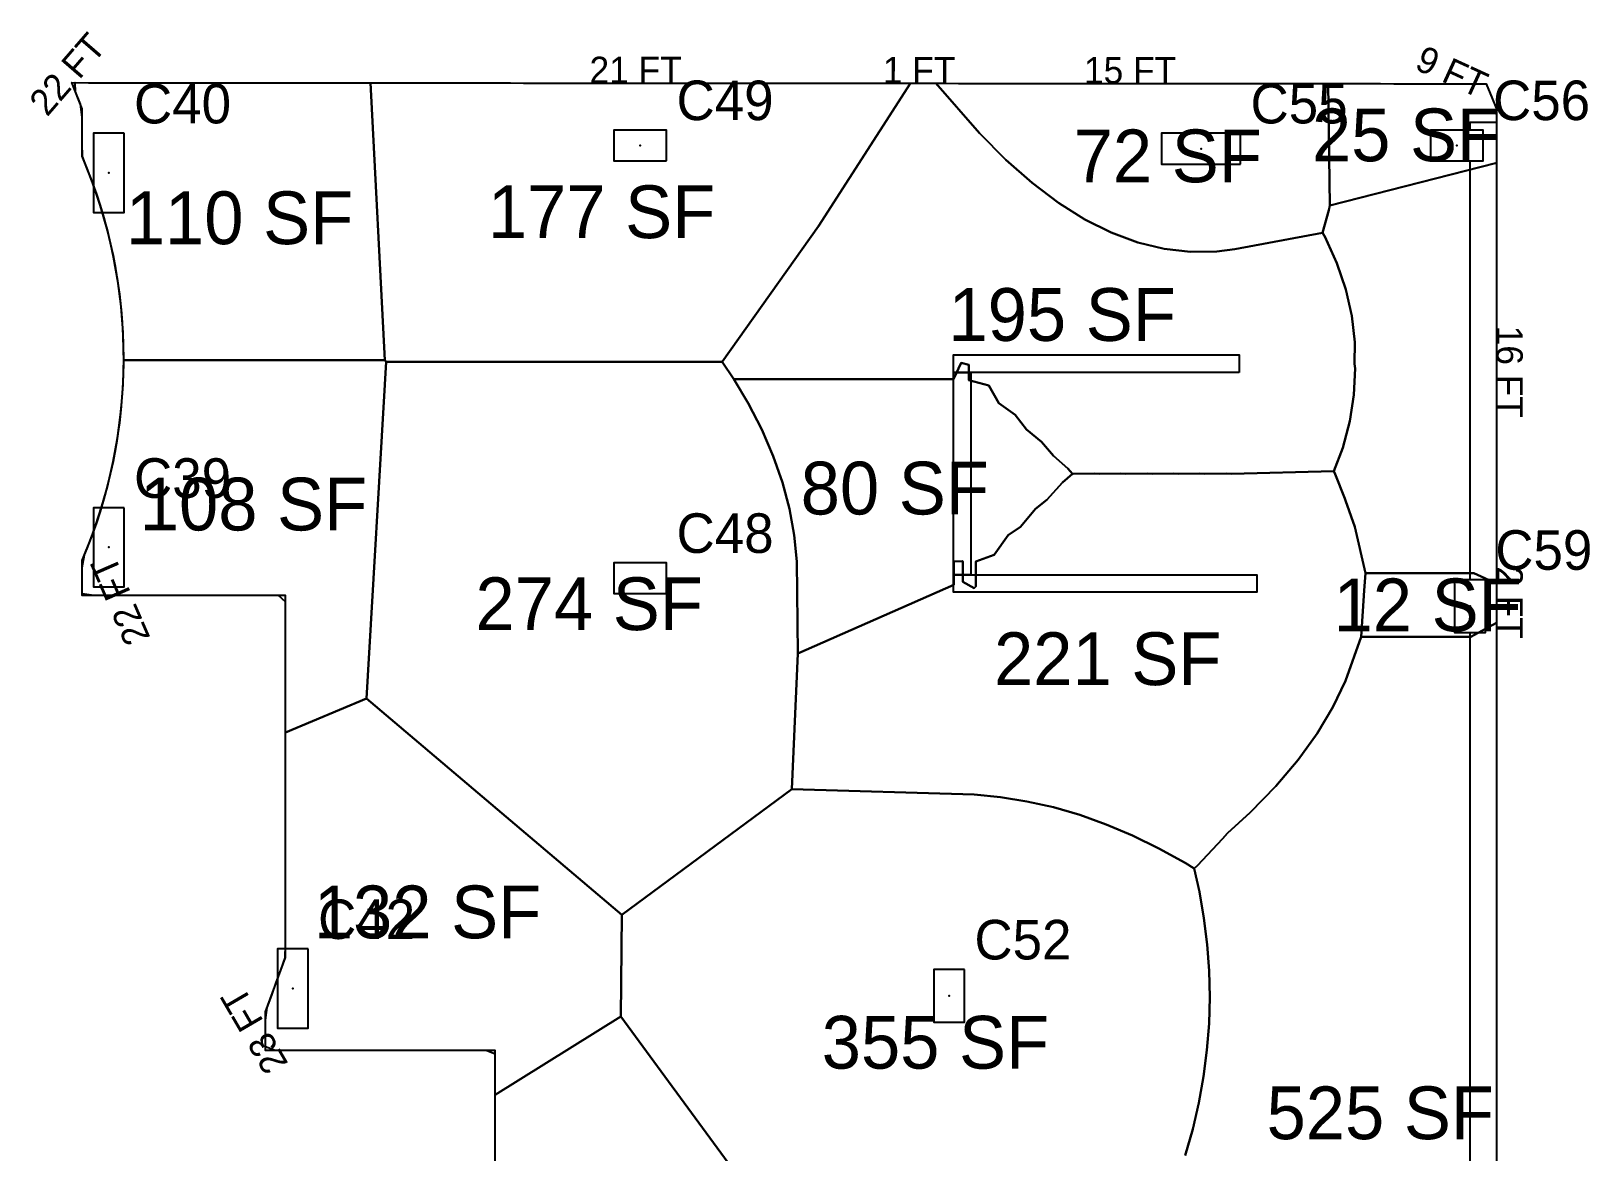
# Model space of a CAD drawing. Header units: metres. Extents: x 3272 to 9634, y 5311 to 56288.
# Drawn here: x 6109 to 6818, y 6318 to 6828 of the extents above; entities that cross this region are included whole.
import ezdxf
from ezdxf.enums import TextEntityAlignment as Align

# ---------------------------------------------------------------- set-up
doc = ezdxf.new("R2010")
doc.units = ezdxf.units.M
for name, color, linetype in [('BOUNDARY', 5, 'Continuous'), ('COL-LABEL', 2, 'Continuous'), ('COLS', 2, 'Continuous'), ('FLOOR_0_AREA_LABELS', 3, 'Continuous'), ('FLOOR_0_BOUNDARY', 5, 'Continuous'), ('FLOOR_0_COLUMNS', 7, 'Continuous'), ('FLOOR_0_FASCADE_COLUMNS', 30, 'Continuous'), ('FLOOR_0_FASCADE_WALLS', 4, 'Continuous'), ('FLOOR_0_LARGE_TRIBUTARY', 6, 'Continuous'), ('FLOOR_0_TRIBUTARY_COL_28', 2, 'Continuous'), ('FLOOR_0_TRIBUTARY_COL_29', 2, 'Continuous'), ('FLOOR_0_TRIBUTARY_COL_30', 2, 'Continuous'), ('FLOOR_0_TRIBUTARY_COL_31', 2, 'Continuous'), ('FLOOR_0_TRIBUTARY_COL_37', 2, 'Continuous'), ('FLOOR_0_TRIBUTARY_COL_41', 2, 'Continuous'), ('FLOOR_0_TRIBUTARY_COL_42', 2, 'Continuous'), ('FLOOR_0_TRIBUTARY_COL_43', 2, 'Continuous'), ('FLOOR_0_TRIBUTARY_COL_56', 2, 'Continuous'), ('FLOOR_0_TRIBUTARY_COL_61', 2, 'Continuous'), ('FLOOR_0_WALL_TRIBUTARY_12', 1, 'Continuous'), ('FLOOR_0_WALL_TRIBUTARY_13', 1, 'Continuous'), ('FLOOR_0_WALL_TRIBUTARY_14', 1, 'Continuous'), ('FLOOR_0_WALL_TRIBUTARY_18', 1, 'Continuous'), ('WALL', 4, 'Continuous')]:
    doc.layers.add(name, color=color, linetype=linetype)

msp = doc.modelspace()

# ---------------------------------------------------------------- linework, layer by layer
at = {"layer": 'BOUNDARY'}
msp.add_lwpolyline([(6319.76, 6255.93), (6319.76, 6363.93), (6215.23, 6363.93), (6215.23, 6381.44), (6224.23, 6406.22), (6224.23, 6570.84), (6131.79, 6570.84), (6131.79, 6586.77, 0.205601), (6131.79, 6770.62), (6131.79, 6792.15), (6127.12, 6804.13), (6770.68, 6803.64), (6775.28, 6792.15), (6775.28, 5890.09)], format="xyb", dxfattribs=at)
at = {"layer": 'COLS'}
for points in [[(6150.85, 6781.08), (6136.85, 6781.08), (6136.85, 6745.08), (6150.85, 6745.08)], [(6397.72, 6768.58), (6397.72, 6782.58), (6373.72, 6782.58), (6373.72, 6768.58)], [(6658.91, 6767.08), (6658.91, 6781.08), (6622.91, 6781.08), (6622.91, 6767.08)], [(6769.28, 6768.58), (6769.28, 6782.58), (6745.28, 6782.58), (6745.28, 6768.58)], [(6150.85, 6610.78), (6136.85, 6610.78), (6136.85, 6574.78), (6150.85, 6574.78)], [(6397.72, 6571.72), (6397.72, 6585.72), (6373.72, 6585.72), (6373.72, 6571.72)], [(6770.28, 6578.05), (6756.28, 6578.05), (6756.28, 6554.05), (6770.28, 6554.05)], [(6234.6, 6410.1), (6220.6, 6410.1), (6220.6, 6374.1), (6234.6, 6374.1)], [(6533.27, 6400.79), (6519.27, 6400.79), (6519.27, 6376.79), (6533.27, 6376.79)]]:
    msp.add_lwpolyline(points, close=True, dxfattribs=at)
at = {"layer": 'FLOOR_0_BOUNDARY'}
msp.add_lwpolyline([(6319.76, 6255.93), (6319.76, 6363.93), (6215.23, 6363.93), (6215.23, 6381.44), (6224.23, 6406.22), (6224.23, 6570.84), (6131.79, 6570.84), (6131.79, 6586.77), (6136.17, 6597.73), (6139.99, 6608.91), (6143.24, 6620.26), (6145.92, 6631.77), (6148, 6643.4), (6149.49, 6655.11), (6150.39, 6666.89), (6150.69, 6678.7), (6150.39, 6690.5), (6149.49, 6702.28), (6148, 6714), (6145.92, 6725.62), (6143.24, 6737.13), (6139.99, 6748.48), (6136.17, 6759.66), (6131.79, 6770.62), (6131.79, 6792.15), (6127.12, 6804.13), (6770.68, 6803.64), (6775.28, 6792.15), (6775.28, 5890.09)], dxfattribs=at)
at = {"layer": 'FLOOR_0_COLUMNS'}
for p in [(6385.72, 6775.58), (6640.91, 6774.08), (6757.28, 6775.58), (6143.85, 6763.08), (6143.85, 6592.78), (6385.72, 6578.72), (6763.28, 6566.05), (6227.6, 6392.1), (6526.27, 6388.79)]:
    msp.add_point(p, dxfattribs=at)
at = {"layer": 'FLOOR_0_FASCADE_COLUMNS'}
for points in [[(6150.65, 6677.03), (6150.58, 6683.03), (6150.43, 6689.03), (6150.05, 6695.02), (6149.59, 6701), (6148.9, 6706.96), (6148.14, 6712.91), (6147.14, 6718.82), (6146.08, 6724.73), (6144.76, 6730.58), (6143.41, 6736.43), (6141.79, 6742.2), (6140.14, 6747.97), (6138.22, 6753.66), (6136.28, 6759.33), (6134.07, 6764.91), (6131.85, 6770.48), (6131.79, 6776.47), (6131.79, 6782.47), (6131.79, 6788.47), (6130.94, 6794.31), (6128.77, 6799.91), (6128.59, 6804.13), (6134.59, 6804.12), (6140.59, 6804.12), (6146.59, 6804.11), (6152.59, 6804.11), (6158.59, 6804.1), (6164.59, 6804.1), (6170.59, 6804.1), (6176.59, 6804.09), (6182.59, 6804.09), (6188.59, 6804.08), (6194.59, 6804.08), (6200.59, 6804.07), (6206.59, 6804.07), (6212.59, 6804.06), (6218.59, 6804.06), (6224.59, 6804.05), (6230.59, 6804.05), (6236.59, 6804.05), (6242.59, 6804.04), (6248.59, 6804.04), (6254.59, 6804.03), (6260.59, 6804.03)], [(6260.59, 6804.03), (6266.59, 6804.02), (6272.59, 6804.02), (6278.59, 6804.01), (6284.59, 6804.01), (6290.59, 6804), (6296.59, 6804), (6302.59, 6804), (6308.59, 6803.99), (6314.59, 6803.99), (6320.59, 6803.98), (6326.59, 6803.98), (6332.59, 6803.97), (6338.59, 6803.97), (6344.59, 6803.96), (6350.59, 6803.96), (6356.59, 6803.95), (6362.59, 6803.95), (6368.59, 6803.95), (6374.59, 6803.94), (6380.59, 6803.94), (6386.59, 6803.93), (6392.59, 6803.93), (6398.59, 6803.92), (6404.59, 6803.92), (6410.59, 6803.91), (6416.59, 6803.91), (6422.59, 6803.9), (6428.59, 6803.9), (6434.59, 6803.9), (6440.59, 6803.89), (6446.59, 6803.89), (6452.59, 6803.88), (6458.59, 6803.88), (6464.59, 6803.87), (6470.59, 6803.87), (6476.59, 6803.86), (6482.59, 6803.86), (6488.59, 6803.85), (6494.59, 6803.85), (6500.59, 6803.85), (6506.59, 6803.84)], [(6518.59, 6803.83), (6524.59, 6803.83), (6530.59, 6803.82), (6536.59, 6803.82), (6542.59, 6803.81), (6548.59, 6803.81), (6554.59, 6803.8), (6560.59, 6803.8), (6566.59, 6803.8), (6572.59, 6803.79), (6578.59, 6803.79), (6584.59, 6803.78), (6590.59, 6803.78), (6596.59, 6803.77), (6602.59, 6803.77), (6608.59, 6803.76), (6614.59, 6803.76), (6620.59, 6803.75), (6626.59, 6803.75), (6632.59, 6803.75), (6638.59, 6803.74), (6644.59, 6803.74), (6650.59, 6803.73), (6656.59, 6803.73), (6662.59, 6803.72), (6668.59, 6803.72), (6674.59, 6803.71), (6680.59, 6803.71), (6686.59, 6803.7), (6692.59, 6803.7), (6698.59, 6803.7)], [(6698.59, 6803.7), (6704.59, 6803.69), (6710.59, 6803.69), (6716.59, 6803.68), (6722.59, 6803.68), (6728.59, 6803.67), (6734.59, 6803.67), (6740.59, 6803.66), (6746.59, 6803.66), (6752.59, 6803.65), (6758.59, 6803.65), (6764.59, 6803.65), (6770.59, 6803.64), (6772.88, 6798.15), (6775.11, 6792.58), (6775.28, 6786.62), (6775.28, 6780.62), (6775.28, 6774.62), (6775.28, 6768.62)], [(6224.23, 6508.03), (6224.23, 6514.03), (6224.23, 6520.03), (6224.23, 6526.03), (6224.23, 6532.03), (6224.23, 6538.03), (6224.23, 6544.03), (6224.23, 6550.03), (6224.23, 6556.03), (6224.23, 6562.03), (6224.23, 6568.03), (6221.04, 6570.84), (6215.04, 6570.84), (6209.04, 6570.84), (6203.04, 6570.84), (6197.04, 6570.84), (6191.04, 6570.84), (6185.04, 6570.84), (6179.04, 6570.84), (6173.04, 6570.84), (6167.04, 6570.84), (6161.04, 6570.84), (6155.04, 6570.84), (6149.04, 6570.84), (6143.04, 6570.84), (6137.04, 6570.84), (6131.79, 6571.59), (6131.79, 6577.59), (6131.79, 6583.59), (6132.84, 6589.39), (6135.06, 6594.96), (6137.15, 6600.59), (6139.09, 6606.26), (6140.88, 6611.99), (6142.53, 6617.76), (6144.01, 6623.57), (6145.37, 6629.41), (6146.55, 6635.29), (6147.61, 6641.2), (6148.48, 6647.13), (6149.24, 6653.09), (6149.79, 6659.06), (6150.25, 6665.04), (6150.5, 6671.03), (6150.65, 6677.03)], [(6775.28, 6576.62), (6775.28, 6570.62), (6775.28, 6564.62), (6775.28, 6558.62)], [(6319.76, 6344.14), (6319.76, 6350.14), (6319.76, 6356.14), (6319.76, 6362.14), (6315.55, 6363.93), (6309.55, 6363.93), (6303.55, 6363.93), (6297.55, 6363.93), (6291.55, 6363.93), (6285.55, 6363.93), (6279.55, 6363.93), (6273.55, 6363.93), (6267.55, 6363.93), (6261.55, 6363.93), (6255.55, 6363.93), (6249.55, 6363.93), (6243.55, 6363.93), (6237.55, 6363.93), (6231.55, 6363.93), (6225.55, 6363.93), (6219.55, 6363.93), (6215.23, 6365.61), (6215.23, 6371.61), (6215.23, 6377.61), (6215.97, 6383.48), (6218.02, 6389.12), (6220.06, 6394.76), (6222.11, 6400.4), (6224.16, 6406.04), (6224.23, 6412.03), (6224.23, 6418.03), (6224.23, 6424.03), (6224.23, 6430.03), (6224.23, 6436.03), (6224.23, 6442.03), (6224.23, 6448.03), (6224.23, 6454.03), (6224.23, 6460.03), (6224.23, 6466.03), (6224.23, 6472.03), (6224.23, 6478.03), (6224.23, 6484.03), (6224.23, 6490.03), (6224.23, 6496.03), (6224.23, 6502.03), (6224.23, 6508.03)], [(6319.76, 6314.14), (6319.76, 6320.14), (6319.76, 6326.14), (6319.76, 6332.14), (6319.76, 6338.14), (6319.76, 6344.14)]]:
    msp.add_lwpolyline(points, dxfattribs=at)
at = {"layer": 'FLOOR_0_FASCADE_WALLS'}
for points in [[(6506.59, 6803.84), (6512.59, 6803.84), (6518.59, 6803.83)], [(6775.28, 6768.62), (6775.28, 6762.62), (6775.28, 6756.62), (6775.28, 6750.62), (6775.28, 6744.62), (6775.28, 6738.62), (6775.28, 6732.62), (6775.28, 6726.62), (6775.28, 6720.62), (6775.28, 6714.62), (6775.28, 6708.62), (6775.28, 6702.62), (6775.28, 6696.62), (6775.28, 6690.62), (6775.28, 6684.62), (6775.28, 6678.62), (6775.28, 6672.62), (6775.28, 6666.62), (6775.28, 6660.62), (6775.28, 6654.62), (6775.28, 6648.62), (6775.28, 6642.62), (6775.28, 6636.62), (6775.28, 6630.62), (6775.28, 6624.62), (6775.28, 6618.62), (6775.28, 6612.62), (6775.28, 6606.62), (6775.28, 6600.62), (6775.28, 6594.62), (6775.28, 6588.62), (6775.28, 6582.62), (6775.28, 6576.62)], [(6775.28, 6558.62), (6775.28, 6552.62), (6775.28, 6546.62), (6775.28, 6540.62), (6775.28, 6534.62), (6775.28, 6528.62), (6775.28, 6522.62), (6775.28, 6516.62), (6775.28, 6510.62), (6775.28, 6504.62), (6775.28, 6498.62), (6775.28, 6492.62), (6775.28, 6486.62), (6775.28, 6480.62), (6775.28, 6474.62), (6775.28, 6468.62), (6775.28, 6462.62), (6775.28, 6456.62), (6775.28, 6450.62), (6775.28, 6444.62), (6775.28, 6438.62), (6775.28, 6432.62), (6775.28, 6426.62), (6775.28, 6420.62), (6775.28, 6414.62), (6775.28, 6408.62), (6775.28, 6402.62), (6775.28, 6396.62), (6775.28, 6390.62), (6775.28, 6384.62), (6775.28, 6378.62), (6775.28, 6372.62), (6775.28, 6366.62), (6775.28, 6360.62), (6775.28, 6354.62), (6775.28, 6348.62), (6775.28, 6342.62), (6775.28, 6336.62), (6775.28, 6330.62), (6775.28, 6324.62), (6775.28, 6318.62), (6775.28, 6312.62)]]:
    msp.add_lwpolyline(points, dxfattribs=at)
at = {"layer": 'FLOOR_0_LARGE_TRIBUTARY'}
for points in [[(6269.51, 6677.93), (6150.67, 6677.93), (6150.69, 6678.7), (6150.39, 6690.5), (6149.49, 6702.28), (6148, 6714), (6145.92, 6725.62), (6143.24, 6737.13), (6139.99, 6748.48), (6136.17, 6759.66), (6131.79, 6770.62), (6131.79, 6792.15), (6127.12, 6804.13), (6262.99, 6804.03), (6269.51, 6677.93)], [(6466.89, 6738.84), (6422.98, 6677.15), (6270.1, 6677.15), (6269.51, 6677.93), (6262.99, 6804.03), (6508.64, 6803.84), (6466.89, 6738.84)], [(6561.49, 6646.31), (6556.31, 6653.08), (6548.91, 6658.31), (6544.31, 6666.43), (6535.25, 6668.84), (6535.25, 6675.8), (6531.77, 6676.62), (6528.3, 6669.24), (6428.28, 6669.24), (6422.98, 6677.15), (6466.89, 6738.84), (6508.64, 6803.84), (6520.22, 6803.83), (6540.06, 6781.23), (6552.06, 6769.09), (6564.06, 6758.49), (6576.06, 6749.42), (6588.06, 6741.89), (6600.06, 6735.9), (6612.06, 6731.44), (6624.06, 6728.52), (6636.06, 6727.13), (6648.06, 6727.27), (6656.19, 6728.41), (6696.19, 6735.84), (6697.19, 6734.09), (6702.65, 6722.09), (6706.74, 6710.09), (6709.46, 6698.09), (6710.81, 6686.09), (6710.79, 6676.3), (6710.95, 6674.09), (6710.47, 6662.09), (6708.62, 6650.09), (6705.39, 6638.09), (6701.29, 6627.38), (6654.68, 6626.18), (6652.31, 6626.42), (6642.68, 6626.18), (6640.31, 6626.42), (6630.68, 6626.18), (6628.31, 6626.42), (6618.68, 6626.18), (6616.31, 6626.42), (6606.68, 6626.18), (6604.31, 6626.42), (6594.68, 6626.18), (6592.31, 6626.42), (6582.68, 6626.18), (6582.4, 6626.21), (6580.31, 6628.59), (6573.71, 6634.31), (6568.31, 6640.74), (6561.49, 6646.31)], [(6699.44, 6748.3), (6699.04, 6746.09), (6696.19, 6735.84), (6656.19, 6728.41), (6648.06, 6727.27), (6636.06, 6727.13), (6624.06, 6728.52), (6612.06, 6731.44), (6600.06, 6735.9), (6588.06, 6741.89), (6576.06, 6749.42), (6564.06, 6758.49), (6552.06, 6769.09), (6540.06, 6781.23), (6520.22, 6803.83), (6698.72, 6803.7), (6699.44, 6748.3)], [(6708.62, 6650.09), (6710.47, 6662.09), (6710.95, 6674.09), (6710.79, 6676.3), (6710.81, 6686.09), (6709.46, 6698.09), (6706.74, 6710.09), (6702.65, 6722.09), (6697.19, 6734.09), (6696.19, 6735.84), (6699.04, 6746.09), (6699.44, 6748.3), (6774.92, 6767.57), (6775.28, 6767.81), (6775.28, 6742.21), (6775.28, 6730.21), (6775.28, 6718.21), (6775.28, 6706.21), (6775.28, 6694.21), (6775.28, 6682.21), (6775.28, 6670.21), (6775.28, 6658.21), (6775.28, 6646.21), (6775.28, 6634.21), (6775.28, 6622.21), (6775.28, 6610.21), (6775.28, 6598.21), (6775.28, 6576.37), (6765.05, 6581.07), (6715.7, 6581.07), (6710.89, 6602.09), (6706.67, 6614.09), (6706.28, 6614.91), (6701.94, 6626.09), (6701.29, 6627.38), (6705.39, 6638.09), (6708.62, 6650.09)], [(6269.51, 6677.93), (6270.1, 6677.15), (6261.19, 6523.93), (6224.23, 6508.51), (6224.23, 6570.84), (6131.79, 6570.84), (6131.79, 6586.77), (6136.17, 6597.73), (6139.99, 6608.91), (6143.24, 6620.26), (6145.92, 6631.77), (6148, 6643.4), (6149.49, 6655.11), (6150.39, 6666.89), (6150.67, 6677.93), (6269.51, 6677.93)], [(6270.1, 6677.15), (6422.98, 6677.15), (6428.28, 6669.24), (6434.85, 6658.3), (6441.05, 6646.3), (6446.24, 6634.3), (6450.41, 6622.3), (6453.58, 6610.3), (6455.73, 6598.3), (6456.88, 6586.3), (6457.34, 6544.51), (6454.62, 6482.74), (6377.32, 6425.54), (6261.19, 6523.93), (6270.1, 6677.15)], [(6450.41, 6622.3), (6446.24, 6634.3), (6441.05, 6646.3), (6434.85, 6658.3), (6428.28, 6669.24), (6528.3, 6669.24), (6531.77, 6676.62), (6535.25, 6675.8), (6535.25, 6668.84), (6544.31, 6666.43), (6548.91, 6658.31), (6556.31, 6653.08), (6561.49, 6646.31), (6568.31, 6640.74), (6573.71, 6634.31), (6580.31, 6628.59), (6582.4, 6626.21), (6577.79, 6622.31), (6570.68, 6614.33), (6565.61, 6610.31), (6558.68, 6602.09), (6553.18, 6598.31), (6546.68, 6589.39), (6538.46, 6586.31), (6538.44, 6580.3), (6538.44, 6574.89), (6537.69, 6574.19), (6532.44, 6577.14), (6532.44, 6580.3), (6532.42, 6586.31), (6532.2, 6586.45), (6528.44, 6586.3), (6528.44, 6575.64), (6457.34, 6544.51), (6456.88, 6586.3), (6455.73, 6598.3), (6453.58, 6610.3), (6450.41, 6622.3)], [(6585.69, 6471.02), (6573.69, 6474.51), (6561.69, 6477.22), (6549.69, 6479.14), (6537.69, 6480.28), (6454.62, 6482.74), (6457.34, 6544.51), (6528.44, 6575.64), (6528.44, 6586.3), (6532.2, 6586.45), (6532.42, 6586.31), (6532.44, 6580.3), (6532.44, 6577.14), (6537.69, 6574.19), (6538.44, 6574.89), (6538.44, 6580.3), (6538.46, 6586.31), (6546.68, 6589.39), (6553.18, 6598.31), (6558.68, 6602.09), (6565.61, 6610.31), (6570.68, 6614.33), (6577.79, 6622.31), (6582.4, 6626.21), (6582.68, 6626.18), (6592.31, 6626.42), (6594.68, 6626.18), (6604.31, 6626.42), (6606.68, 6626.18), (6616.31, 6626.42), (6618.68, 6626.18), (6628.31, 6626.42), (6630.68, 6626.18), (6640.31, 6626.42), (6642.68, 6626.18), (6652.31, 6626.42), (6654.68, 6626.18), (6701.29, 6627.38), (6701.94, 6626.09), (6706.28, 6614.91), (6706.67, 6614.09), (6710.89, 6602.09), (6715.7, 6581.07), (6715.05, 6573.11), (6713.7, 6552.07), (6706.65, 6532.09), (6700.93, 6520.09), (6693.72, 6508.09), (6685.04, 6496.09), (6674.86, 6484.09), (6663.2, 6472.09), (6653, 6462.77), (6650.69, 6460.09), (6639.22, 6448.09), (6637.75, 6446.69), (6633.69, 6449.2), (6621.69, 6455.83), (6609.69, 6461.68), (6597.69, 6466.74), (6585.69, 6471.02)], [(6261.19, 6523.93), (6377.32, 6425.54), (6376.81, 6379.41), (6319.76, 6343.67), (6319.76, 6363.93), (6215.23, 6363.93), (6215.23, 6381.44), (6224.23, 6406.22), (6224.23, 6508.51), (6261.19, 6523.93)], [(6376.81, 6379.41), (6476.28, 6243.96), (6470.04, 6237.54), (6458.04, 6226.19), (6421.42, 6194.47), (6411.23, 6188.2), (6411.23, 6222.24), (6310.76, 6222.24), (6310.76, 6233.24), (6319.76, 6255.93), (6319.76, 6343.67), (6376.81, 6379.41)]]:
    msp.add_lwpolyline(points, close=True, dxfattribs=at)
for points in [[(6633.7, 6316.09), (6637.08, 6328.09), (6639.85, 6340.09), (6642.01, 6352.09), (6643.56, 6364.09), (6644.51, 6376.09), (6644.85, 6388.09), (6644.58, 6400.09), (6643.7, 6412.09), (6642.22, 6424.09), (6640.13, 6436.09), (6637.75, 6446.69), (6639.22, 6448.09), (6650.69, 6460.09), (6653, 6462.77), (6663.2, 6472.09), (6674.86, 6484.09), (6685.04, 6496.09), (6693.72, 6508.09), (6700.93, 6520.09), (6706.65, 6532.09), (6713.7, 6552.07), (6763.71, 6552.07), (6775.28, 6558.42), (6775.28, 6538.21), (6775.28, 6526.21), (6775.28, 6514.21), (6775.28, 6502.21), (6775.28, 6490.21), (6775.28, 6478.21), (6775.28, 6466.21), (6775.28, 6454.21), (6775.28, 6442.21), (6775.28, 6430.21), (6775.28, 6418.21), (6775.28, 6406.21), (6775.28, 6394.21), (6775.28, 6382.21), (6775.28, 6370.21), (6775.28, 6358.21), (6775.28, 6346.21), (6775.28, 6334.21), (6775.28, 6322.21), (6775.28, 6310.21)], [(6476.28, 6243.96), (6376.81, 6379.41), (6377.32, 6425.54), (6377.32, 6425.54), (6454.62, 6482.74), (6537.69, 6480.28), (6549.69, 6479.14), (6561.69, 6477.22), (6573.69, 6474.51), (6585.69, 6471.02), (6597.69, 6466.74), (6609.69, 6461.68), (6621.69, 6455.83), (6633.69, 6449.2), (6637.75, 6446.69), (6640.13, 6436.09), (6642.22, 6424.09), (6643.7, 6412.09), (6644.58, 6400.09), (6644.85, 6388.09), (6644.51, 6376.09), (6643.56, 6364.09), (6642.01, 6352.09), (6639.85, 6340.09), (6637.08, 6328.09), (6633.7, 6316.09)]]:
    msp.add_lwpolyline(points, dxfattribs=at)
at = {"layer": 'FLOOR_0_TRIBUTARY_COL_28'}
msp.add_lwpolyline([(6261.19, 6523.93), (6377.32, 6425.54), (6376.81, 6379.41), (6319.76, 6343.67), (6319.76, 6363.93), (6215.23, 6363.93), (6215.23, 6381.44), (6224.23, 6406.22), (6224.23, 6508.51), (6261.19, 6523.93)], close=True, dxfattribs=at)
at = {"layer": 'FLOOR_0_TRIBUTARY_COL_29'}
msp.add_lwpolyline([(6269.51, 6677.93), (6270.1, 6677.15), (6261.19, 6523.93), (6224.23, 6508.51), (6224.23, 6570.84), (6131.79, 6570.84), (6131.79, 6586.77), (6136.17, 6597.73), (6139.99, 6608.91), (6143.24, 6620.26), (6145.92, 6631.77), (6148, 6643.4), (6149.49, 6655.11), (6150.39, 6666.89), (6150.67, 6677.93), (6269.51, 6677.93)], close=True, dxfattribs=at)
at = {"layer": 'FLOOR_0_TRIBUTARY_COL_30'}
msp.add_lwpolyline([(6699.44, 6748.3), (6699.04, 6746.09), (6696.19, 6735.84), (6656.19, 6728.41), (6648.06, 6727.27), (6636.06, 6727.13), (6624.06, 6728.52), (6612.06, 6731.44), (6600.06, 6735.9), (6588.06, 6741.89), (6576.06, 6749.42), (6564.06, 6758.49), (6552.06, 6769.09), (6540.06, 6781.23), (6520.22, 6803.83), (6698.72, 6803.7), (6699.44, 6748.3)], close=True, dxfattribs=at)
at = {"layer": 'FLOOR_0_TRIBUTARY_COL_31'}
msp.add_lwpolyline([(6269.51, 6677.93), (6150.67, 6677.93), (6150.69, 6678.7), (6150.39, 6690.5), (6149.49, 6702.28), (6148, 6714), (6145.92, 6725.62), (6143.24, 6737.13), (6139.99, 6748.48), (6136.17, 6759.66), (6131.79, 6770.62), (6131.79, 6792.15), (6127.12, 6804.13), (6262.99, 6804.03), (6269.51, 6677.93)], close=True, dxfattribs=at)
at = {"layer": 'FLOOR_0_TRIBUTARY_COL_37'}
msp.add_lwpolyline([(6376.81, 6379.41), (6476.28, 6243.96), (6470.04, 6237.54), (6458.04, 6226.19), (6421.42, 6194.47), (6411.23, 6188.2), (6411.23, 6222.24), (6310.76, 6222.24), (6310.76, 6233.24), (6319.76, 6255.93), (6319.76, 6343.67), (6376.81, 6379.41)], close=True, dxfattribs=at)
at = {"layer": 'FLOOR_0_TRIBUTARY_COL_41'}
msp.add_lwpolyline([(6466.89, 6738.84), (6422.98, 6677.15), (6270.1, 6677.15), (6269.51, 6677.93), (6262.99, 6804.03), (6508.64, 6803.84), (6466.89, 6738.84)], close=True, dxfattribs=at)
at = {"layer": 'FLOOR_0_TRIBUTARY_COL_42'}
msp.add_lwpolyline([(6774.92, 6767.57), (6699.44, 6748.3), (6698.72, 6803.7), (6770.68, 6803.64), (6775.28, 6792.15), (6775.28, 6767.81), (6774.92, 6767.57)], close=True, dxfattribs=at)
at = {"layer": 'FLOOR_0_TRIBUTARY_COL_43'}
msp.add_lwpolyline([(6715.7, 6581.07), (6765.05, 6581.07), (6775.28, 6576.37), (6775.28, 6558.42), (6763.71, 6552.07), (6713.7, 6552.07), (6715.05, 6573.11), (6715.7, 6581.07)], close=True, dxfattribs=at)
at = {"layer": 'FLOOR_0_TRIBUTARY_COL_56'}
msp.add_lwpolyline([(6270.1, 6677.15), (6422.98, 6677.15), (6428.28, 6669.24), (6434.85, 6658.3), (6441.05, 6646.3), (6446.24, 6634.3), (6450.41, 6622.3), (6453.58, 6610.3), (6455.73, 6598.3), (6456.88, 6586.3), (6457.34, 6544.51), (6454.62, 6482.74), (6377.32, 6425.54), (6261.19, 6523.93), (6270.1, 6677.15)], close=True, dxfattribs=at)
at = {"layer": 'FLOOR_0_TRIBUTARY_COL_61'}
msp.add_lwpolyline([(6476.28, 6243.96), (6376.81, 6379.41), (6377.32, 6425.54), (6377.32, 6425.54), (6454.62, 6482.74), (6537.69, 6480.28), (6549.69, 6479.14), (6561.69, 6477.22), (6573.69, 6474.51), (6585.69, 6471.02), (6597.69, 6466.74), (6609.69, 6461.68), (6621.69, 6455.83), (6633.69, 6449.2), (6637.75, 6446.69), (6640.13, 6436.09), (6642.22, 6424.09), (6643.7, 6412.09), (6644.58, 6400.09), (6644.85, 6388.09), (6644.51, 6376.09), (6643.56, 6364.09), (6642.01, 6352.09), (6639.85, 6340.09), (6637.08, 6328.09), (6633.7, 6316.09)], dxfattribs=at)
at = {"layer": 'FLOOR_0_WALL_TRIBUTARY_12'}
msp.add_lwpolyline([(6585.69, 6471.02), (6573.69, 6474.51), (6561.69, 6477.22), (6549.69, 6479.14), (6537.69, 6480.28), (6454.62, 6482.74), (6457.34, 6544.51), (6528.44, 6575.64), (6528.44, 6586.3), (6532.2, 6586.45), (6532.42, 6586.31), (6532.44, 6580.3), (6532.44, 6577.14), (6537.69, 6574.19), (6538.44, 6574.89), (6538.44, 6580.3), (6538.46, 6586.31), (6546.68, 6589.39), (6553.18, 6598.31), (6558.68, 6602.09), (6565.61, 6610.31), (6570.68, 6614.33), (6577.79, 6622.31), (6582.4, 6626.21), (6582.68, 6626.18), (6592.31, 6626.42), (6594.68, 6626.18), (6604.31, 6626.42), (6606.68, 6626.18), (6616.31, 6626.42), (6618.68, 6626.18), (6628.31, 6626.42), (6630.68, 6626.18), (6640.31, 6626.42), (6642.68, 6626.18), (6652.31, 6626.42), (6654.68, 6626.18), (6701.29, 6627.38), (6701.94, 6626.09), (6706.28, 6614.91), (6706.67, 6614.09), (6710.89, 6602.09), (6715.7, 6581.07), (6715.05, 6573.11), (6713.7, 6552.07), (6706.65, 6532.09), (6700.93, 6520.09), (6693.72, 6508.09), (6685.04, 6496.09), (6674.86, 6484.09), (6663.2, 6472.09), (6653, 6462.77), (6650.69, 6460.09), (6639.22, 6448.09), (6637.75, 6446.69), (6633.69, 6449.2), (6621.69, 6455.83), (6609.69, 6461.68), (6597.69, 6466.74), (6585.69, 6471.02)], close=True, dxfattribs=at)
at = {"layer": 'FLOOR_0_WALL_TRIBUTARY_13'}
msp.add_lwpolyline([(6561.49, 6646.31), (6556.31, 6653.08), (6548.91, 6658.31), (6544.31, 6666.43), (6535.25, 6668.84), (6535.25, 6675.8), (6531.77, 6676.62), (6528.3, 6669.24), (6428.28, 6669.24), (6422.98, 6677.15), (6466.89, 6738.84), (6508.64, 6803.84), (6520.22, 6803.83), (6540.06, 6781.23), (6552.06, 6769.09), (6564.06, 6758.49), (6576.06, 6749.42), (6588.06, 6741.89), (6600.06, 6735.9), (6612.06, 6731.44), (6624.06, 6728.52), (6636.06, 6727.13), (6648.06, 6727.27), (6656.19, 6728.41), (6696.19, 6735.84), (6697.19, 6734.09), (6702.65, 6722.09), (6706.74, 6710.09), (6709.46, 6698.09), (6710.81, 6686.09), (6710.79, 6676.3), (6710.95, 6674.09), (6710.47, 6662.09), (6708.62, 6650.09), (6705.39, 6638.09), (6701.29, 6627.38), (6654.68, 6626.18), (6652.31, 6626.42), (6642.68, 6626.18), (6640.31, 6626.42), (6630.68, 6626.18), (6628.31, 6626.42), (6618.68, 6626.18), (6616.31, 6626.42), (6606.68, 6626.18), (6604.31, 6626.42), (6594.68, 6626.18), (6592.31, 6626.42), (6582.68, 6626.18), (6582.4, 6626.21), (6580.31, 6628.59), (6573.71, 6634.31), (6568.31, 6640.74), (6561.49, 6646.31)], close=True, dxfattribs=at)
at = {"layer": 'FLOOR_0_WALL_TRIBUTARY_14'}
msp.add_lwpolyline([(6450.41, 6622.3), (6446.24, 6634.3), (6441.05, 6646.3), (6434.85, 6658.3), (6428.28, 6669.24), (6528.3, 6669.24), (6531.77, 6676.62), (6535.25, 6675.8), (6535.25, 6668.84), (6544.31, 6666.43), (6548.91, 6658.31), (6556.31, 6653.08), (6561.49, 6646.31), (6568.31, 6640.74), (6573.71, 6634.31), (6580.31, 6628.59), (6582.4, 6626.21), (6577.79, 6622.31), (6570.68, 6614.33), (6565.61, 6610.31), (6558.68, 6602.09), (6553.18, 6598.31), (6546.68, 6589.39), (6538.46, 6586.31), (6538.44, 6580.3), (6538.44, 6574.89), (6537.69, 6574.19), (6532.44, 6577.14), (6532.44, 6580.3), (6532.42, 6586.31), (6532.2, 6586.45), (6528.44, 6586.3), (6528.44, 6575.64), (6457.34, 6544.51), (6456.88, 6586.3), (6455.73, 6598.3), (6453.58, 6610.3), (6450.41, 6622.3)], close=True, dxfattribs=at)
at = {"layer": 'FLOOR_0_WALL_TRIBUTARY_18'}
msp.add_lwpolyline([(6708.62, 6650.09), (6710.47, 6662.09), (6710.95, 6674.09), (6710.79, 6676.3), (6710.81, 6686.09), (6709.46, 6698.09), (6706.74, 6710.09), (6702.65, 6722.09), (6697.19, 6734.09), (6696.19, 6735.84), (6699.04, 6746.09), (6699.44, 6748.3), (6774.92, 6767.57), (6775.28, 6767.81), (6775.28, 6742.21), (6775.28, 6730.21), (6775.28, 6718.21), (6775.28, 6706.21), (6775.28, 6694.21), (6775.28, 6682.21), (6775.28, 6670.21), (6775.28, 6658.21), (6775.28, 6646.21), (6775.28, 6634.21), (6775.28, 6622.21), (6775.28, 6610.21), (6775.28, 6598.21), (6775.28, 6576.37), (6765.05, 6581.07), (6715.7, 6581.07), (6710.89, 6602.09), (6706.67, 6614.09), (6706.28, 6614.91), (6701.94, 6626.09), (6701.29, 6627.38), (6705.39, 6638.09), (6708.62, 6650.09)], close=True, dxfattribs=at)
msp.add_lwpolyline([(6633.7, 6316.09), (6637.08, 6328.09), (6639.85, 6340.09), (6642.01, 6352.09), (6643.56, 6364.09), (6644.51, 6376.09), (6644.85, 6388.09), (6644.58, 6400.09), (6643.7, 6412.09), (6642.22, 6424.09), (6640.13, 6436.09), (6637.75, 6446.69), (6639.22, 6448.09), (6650.69, 6460.09), (6653, 6462.77), (6663.2, 6472.09), (6674.86, 6484.09), (6685.04, 6496.09), (6693.72, 6508.09), (6700.93, 6520.09), (6706.65, 6532.09), (6713.7, 6552.07), (6763.71, 6552.07), (6775.28, 6558.42), (6775.28, 6538.21), (6775.28, 6526.21), (6775.28, 6514.21), (6775.28, 6502.21), (6775.28, 6490.21), (6775.28, 6478.21), (6775.28, 6466.21), (6775.28, 6454.21), (6775.28, 6442.21), (6775.28, 6430.21), (6775.28, 6418.21), (6775.28, 6406.21), (6775.28, 6394.21), (6775.28, 6382.21), (6775.28, 6370.21), (6775.28, 6358.21), (6775.28, 6346.21), (6775.28, 6334.21), (6775.28, 6322.21), (6775.28, 6310.21)], dxfattribs=at)
at = {"layer": 'WALL'}
for points in [[(6763.28, 5890.09), (6763.28, 6033.89), (6763.28, 6554.05), (6770.28, 6554.05), (6770.28, 6578.05), (6763.28, 6578.05), (6763.28, 6768.58), (6769.28, 6768.58), (6769.28, 6782.58), (6763.28, 6782.58), (6763.28, 6786.15), (6775.28, 6786.15), (6775.28, 5890.09)], [(6658.31, 6672.3), (6653.17, 6672.3), (6528.19, 6672.3), (6528.19, 6680.3), (6658.31, 6680.3)], [(6528.19, 6580.3), (6528.19, 6664.29), (6528.19, 6672.3), (6536.19, 6672.3), (6536.19, 6580.3)], [(6639.69, 6572.3), (6536.19, 6572.3), (6528.19, 6572.3), (6528.19, 6580.3), (6666.31, 6580.3), (6666.31, 6572.3)]]:
    msp.add_lwpolyline(points, close=True, dxfattribs=at)

# ---------------------------------------------------------------- texts
at = {"layer": 'COL-LABEL'}
for s, p in [('C40', (6155.35, 6785.58)), ('C49', (6402.22, 6787.08)), ('C55', (6663.41, 6785.58)), ('C56', (6773.78, 6787.08)), ('C39', (6155.35, 6615.28)), ('C48', (6402.22, 6590.22)), ('C59', (6774.78, 6582.55)), ('C42', (6239.1, 6414.6)), ('C52', (6537.77, 6405.29))]:
    msp.add_text(s, height=18, dxfattribs=at).set_placement(p)
at = {"layer": 'FLOOR_0_AREA_LABELS'}
for s, p in [('25 SF', (6734.17, 6780.36)), ('72 SF', (6625.74, 6770.81)), ('110 SF', (6203.35, 6742.66)), ('177 SF', (6368.09, 6745.4)), ('195 SF', (6577.68, 6698.66)), ('80 SF', (6501.53, 6619.71)), ('108 SF', (6209.71, 6612.44)), ('274 SF', (6362.45, 6567.1)), ('12 SF', (6744.01, 6566.57)), ('221 SF', (6598.42, 6542.09)), ('132 SF', (6288.9, 6426.92)), ('355 SF', (6520.03, 6367.63)), ('525 SF', (6722.44, 6335.53))]:
    msp.add_text(s, height=24, dxfattribs=at).set_placement(p, align=Align.MIDDLE_CENTER)
at = {"layer": 'FLOOR_0_FASCADE_COLUMNS'}
for s, rotation, p in [('22 FT', 49.1164, (6125, 6808.05)), ('21 FT', -0.04341, (6383.59, 6809.93)), ('9 FT', -24.57902, (6755.04, 6809.11)), ('15 FT', -0.04341, (6608.59, 6809.76)), ('22 FT', 113.52678, (6149.07, 6568.45)), ('2 FT', -90, (6781.28, 6567.62)), ('23 FT', 120.23814, (6210.04, 6372.94))]:
    msp.add_text(s, height=12, rotation=rotation, dxfattribs=at).set_placement(p, align=Align.MIDDLE_CENTER)
at = {"layer": 'FLOOR_0_FASCADE_WALLS'}
for s, rotation, p in [('1 FT', -0.04341, (6512.59, 6809.84)), ('16 FT', -90, (6781.28, 6672.62))]:
    msp.add_text(s, height=12, rotation=rotation, dxfattribs=at).set_placement(p, align=Align.MIDDLE_CENTER)

doc.saveas('drawing.dxf')
